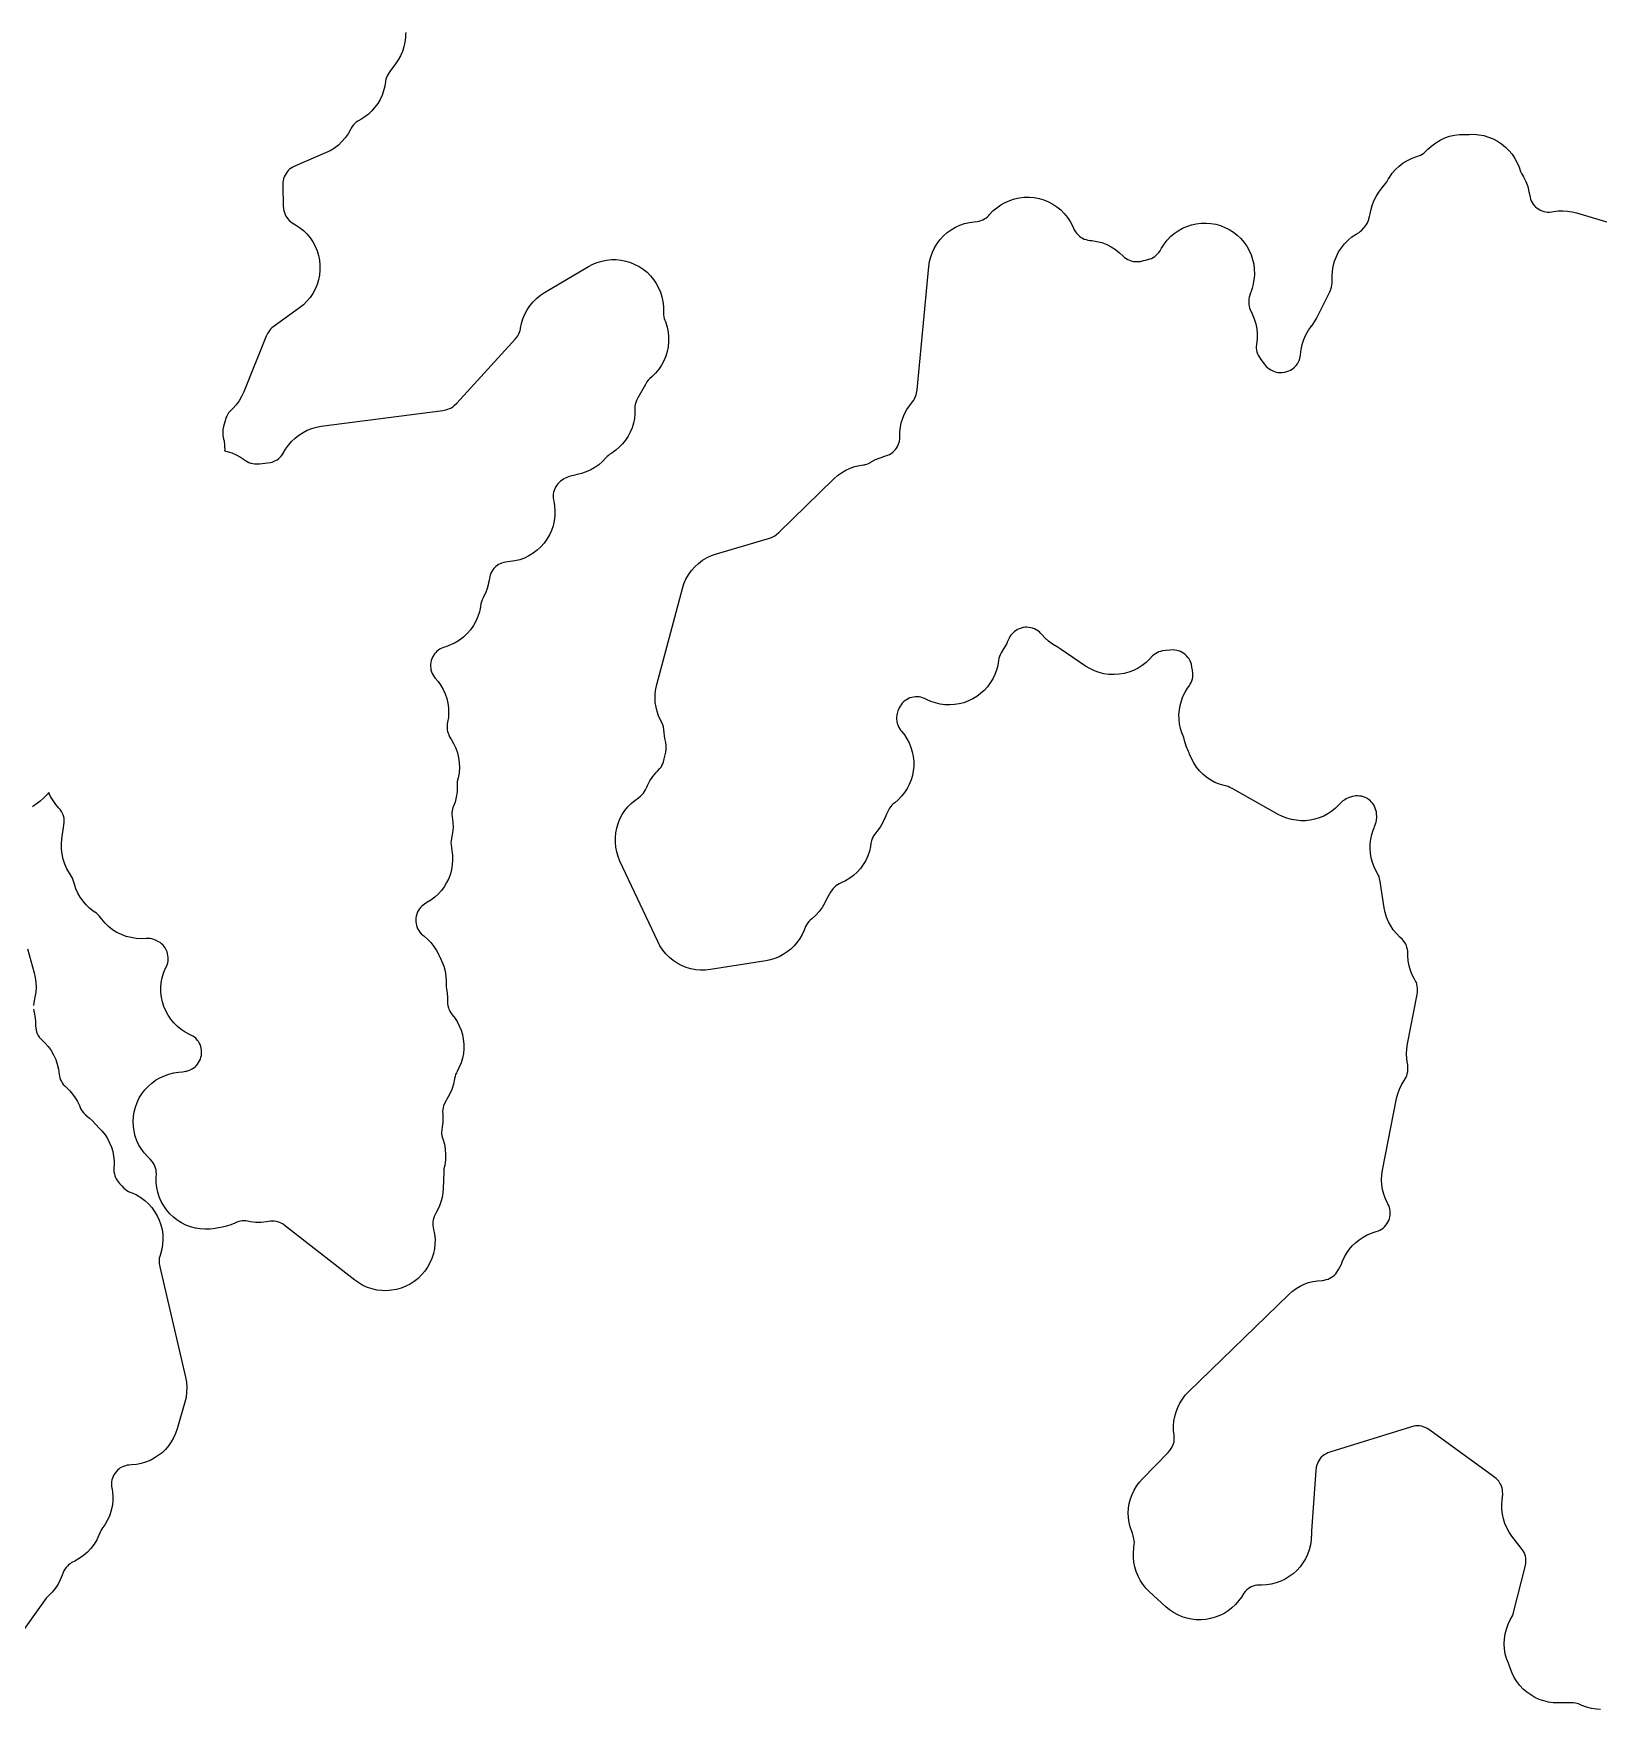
# Model space of a CAD drawing. Header units: metres. Extents: x 0 to 400, y 0 to 202.
# Drawn here: x 296.54 to 316.95, y 98.98 to 120.84 of the extents above; entities that cross this region are included whole.
import ezdxf

# ---------------------------------------------------------------- set-up
doc = ezdxf.new("R2010")
doc.units = ezdxf.units.M

msp = doc.modelspace()

# ---------------------------------------------------------------- linework, layer by layer
for points in [[(301.396, 120.8486), (301.392, 120.8266), (301.39, 120.7846), (301.382, 120.7236), (301.369, 120.6626), (301.35, 120.6026), (301.326, 120.5456), (301.296, 120.4916), (301.261, 120.4396), (301.186, 120.3396), (301.164, 120.3066), (301.151, 120.2836), (301.142, 120.2616), (301.135, 120.2396), (301.13, 120.2156), (301.129, 120.2106), (301.12, 120.1506), (301.105, 120.0906), (301.085, 120.0336), (301.059, 119.9776), (301.028, 119.9246), (300.992, 119.8756), (300.952, 119.8296), (300.907, 119.7866), (300.859, 119.7496), (300.807, 119.7166), (300.769, 119.6946), (300.748, 119.6786), (300.73, 119.6636), (300.714, 119.6466), (300.696, 119.6236), (300.683, 119.6016), (300.675, 119.5856), (300.643, 119.5286), (300.605, 119.4756), (300.562, 119.4266), (300.515, 119.3816), (300.463, 119.3426), (300.408, 119.3076), (300.349, 119.2796), (299.958, 119.1126), (299.922, 119.0956), (299.9, 119.0816), (299.879, 119.0656), (299.86, 119.0486), (299.845, 119.0316), (299.832, 119.0116), (299.819, 118.9896), (299.808, 118.9666), (299.801, 118.9436), (299.795, 118.9186), (299.792, 118.8916), (299.79, 118.8506), (299.796, 118.5916), (299.8, 118.5516), (299.804, 118.5246), (299.811, 118.5006), (299.82, 118.4766), (299.83, 118.4566), (299.842, 118.4366), (299.859, 118.4146), (299.874, 118.3986), (299.891, 118.3846), (299.914, 118.3676), (299.955, 118.3436), (300.009, 118.3086), (300.059, 118.2686), (300.105, 118.2236), (300.146, 118.1736), (300.182, 118.1206), (300.213, 118.0636), (300.237, 118.0046), (300.256, 117.9436), (300.269, 117.8806), (300.275, 117.8166), (300.275, 117.7516), (300.269, 117.6876), (300.256, 117.6246), (300.237, 117.5636), (300.212, 117.5036), (300.181, 117.4476), (300.145, 117.3946), (300.104, 117.3446), (300.058, 117.2996), (300.008, 117.2596), (299.677, 117.0196), (299.648, 116.9966), (299.631, 116.9806), (299.616, 116.9626), (299.602, 116.9426), (299.59, 116.9236), (299.575, 116.8886), (299.281, 116.1626), (299.253, 116.1036), (299.22, 116.0476), (299.182, 115.9956), (299.138, 115.9476), (299.099, 115.9086), (299.084, 115.8896), (299.072, 115.8716), (299.059, 115.8476), (299.049, 115.8236), (299.037, 115.7866), (299.018, 115.7116), (299.01, 115.6736), (299.008, 115.6466), (299.007, 115.6196), (299.009, 115.5966), (299.018, 115.5506), (299.019, 115.5456), (299.024, 115.5246), (299.031, 115.4626), (299.033, 115.3996), (299.032, 115.3926), (299.063, 115.3866), (299.124, 115.3676), (299.182, 115.3426), (299.238, 115.3126), (299.291, 115.2766), (299.304, 115.2676), (299.326, 115.2536), (299.349, 115.2426), (299.373, 115.2346), (299.399, 115.2276), (299.422, 115.2246), (299.447, 115.2236), (299.488, 115.2256), (299.589, 115.2366), (299.63, 115.2426), (299.651, 115.2476), (299.671, 115.2546), (299.697, 115.2666), (299.716, 115.2786), (299.734, 115.2906), (299.753, 115.3076), (299.77, 115.3256), (299.786, 115.3456), (299.796, 115.3606), (299.796, 115.3626), (299.827, 115.4176), (299.864, 115.4696), (299.905, 115.5176), (299.951, 115.5616), (300, 115.6006), (300.054, 115.6346), (300.11, 115.6636), (300.169, 115.6866), (300.23, 115.7036), (300.292, 115.7156), (301.878, 115.9216), (301.918, 115.9296), (301.943, 115.9366), (301.965, 115.9456), (301.989, 115.9576), (302.009, 115.9706), (302.027, 115.9856), (302.058, 116.0166), (302.82, 116.8506), (302.844, 116.8786), (302.856, 116.8956), (302.868, 116.9186), (302.878, 116.9416), (302.885, 116.9626), (302.891, 116.9876), (302.892, 116.9926), (302.904, 117.0556), (302.922, 117.1166), (302.947, 117.1766), (302.977, 117.2336), (303.013, 117.2866), (303.054, 117.3366), (303.099, 117.3816), (303.149, 117.4226), (303.203, 117.4586), (303.777, 117.7986), (303.833, 117.8276), (303.891, 117.8516), (303.952, 117.8696), (304.013, 117.8816), (304.076, 117.8876), (304.139, 117.8876), (304.202, 117.8816), (304.264, 117.8696), (304.325, 117.8506), (304.383, 117.8266), (304.439, 117.7976), (304.491, 117.7626), (304.54, 117.7226), (304.585, 117.6776), (304.626, 117.6296), (304.661, 117.5766), (304.691, 117.5216), (304.716, 117.4636), (304.734, 117.4026), (304.747, 117.3416), (304.754, 117.2786), (304.755, 117.2156), (304.754, 117.1956), (304.755, 117.1686), (304.759, 117.1416), (304.765, 117.1186), (304.783, 117.0676), (304.802, 117.0066), (304.815, 116.9436), (304.821, 116.8796), (304.821, 116.8156), (304.815, 116.7516), (304.802, 116.6896), (304.784, 116.6276), (304.759, 116.5686), (304.728, 116.5126), (304.693, 116.4586), (304.652, 116.4096), (304.606, 116.3646), (304.572, 116.3346), (304.554, 116.3146), (304.538, 116.2946), (304.518, 116.2606), (304.42, 116.0846), (304.403, 116.0496), (304.393, 116.0246), (304.386, 115.9986), (304.382, 115.9756), (304.381, 115.9566), (304.382, 115.9376), (304.381, 115.8766), (304.375, 115.8156), (304.362, 115.7546), (304.344, 115.6966), (304.321, 115.6396), (304.292, 115.5846), (304.259, 115.5336), (304.22, 115.4856), (304.178, 115.4416), (304.131, 115.4016), (304.08, 115.3656), (304.056, 115.3506), (304.036, 115.3346), (304.021, 115.3206), (304.004, 115.3016), (303.96, 115.2556), (303.912, 115.2136), (303.86, 115.1776), (303.805, 115.1466), (303.747, 115.1206), (303.686, 115.1006), (303.628, 115.0846), (303.597, 115.0776), (303.582, 115.0736), (303.539, 115.0646), (303.514, 115.0566), (303.492, 115.0466), (303.457, 115.0276), (303.445, 115.0196), (303.412, 114.9976), (303.394, 114.9816), (303.377, 114.9636), (303.363, 114.9466), (303.348, 114.9216), (303.336, 114.8986), (303.328, 114.8786), (303.321, 114.8546), (303.317, 114.8286), (303.315, 114.8046), (303.316, 114.7816), (303.319, 114.7556), (303.323, 114.7396), (303.334, 114.6756), (303.339, 114.6106), (303.337, 114.5466), (303.329, 114.4826), (303.315, 114.4186), (303.294, 114.3576), (303.268, 114.2986), (303.235, 114.2426), (303.197, 114.1906), (303.154, 114.1416), (303.107, 114.0976), (303.055, 114.0586), (303, 114.0246), (302.942, 113.9966), (302.881, 113.9746), (302.818, 113.9596), (302.754, 113.9496), (302.696, 113.9436), (302.672, 113.9386), (302.644, 113.9306), (302.624, 113.9226), (302.602, 113.9106), (302.584, 113.8976), (302.565, 113.8816), (302.544, 113.8606), (302.528, 113.8416), (302.516, 113.8226), (302.505, 113.8006), (302.495, 113.7746), (302.489, 113.7546), (302.48, 113.7026), (302.479, 113.7026), (302.473, 113.6656), (302.456, 113.6016), (302.432, 113.5406), (302.403, 113.4816), (302.401, 113.4776), (302.389, 113.4526), (302.38, 113.4276), (302.374, 113.4016), (302.367, 113.3616), (302.354, 113.2966), (302.334, 113.2336), (302.308, 113.1736), (302.276, 113.1156), (302.238, 113.0616), (302.194, 113.0116), (302.146, 112.9666), (302.094, 112.9266), (302.038, 112.8916), (301.978, 112.8636), (301.916, 112.8406), (301.885, 112.8316), (301.862, 112.8216), (301.841, 112.8106), (301.82, 112.7966), (301.801, 112.7816), (301.784, 112.7646), (301.769, 112.7466), (301.755, 112.7256), (301.742, 112.7026), (301.733, 112.6826), (301.726, 112.6596), (301.72, 112.6326), (301.717, 112.6096), (301.717, 112.5856), (301.719, 112.5616), (301.722, 112.5386), (301.729, 112.5146), (301.738, 112.4926), (301.749, 112.4696), (301.763, 112.4486), (301.774, 112.4336), (301.777, 112.4296), (301.815, 112.3866), (301.851, 112.3356), (301.882, 112.2816), (301.908, 112.2246), (301.928, 112.1656), (301.942, 112.1046), (301.951, 112.0436), (301.953, 111.9806), (301.949, 111.9186), (301.94, 111.8576), (301.935, 111.8346), (301.933, 111.8116), (301.933, 111.7846), (301.935, 111.7596), (301.94, 111.7346), (301.946, 111.7126), (301.954, 111.6936), (301.956, 111.6906), (301.966, 111.6656), (301.969, 111.6606), (301.98, 111.6396), (301.984, 111.6326), (302.018, 111.5766), (302.045, 111.5176), (302.067, 111.4556), (302.082, 111.3926), (302.091, 111.3276), (302.093, 111.2616), (302.088, 111.1966), (302.077, 111.1326), (302.066, 111.0816), (302.064, 111.0596), (302.063, 111.0236), (302.064, 111.0156), (302.062, 110.9476), (302.052, 110.8806), (302.036, 110.8146), (302.013, 110.7516), (302.009, 110.7416), (302.003, 110.7206), (301.998, 110.6996), (301.996, 110.6766), (301.996, 110.6526), (301.998, 110.6256), (301.999, 110.6226), (302.008, 110.5526), (302.01, 110.4826), (302.003, 110.4116), (301.99, 110.3426), (301.988, 110.3356), (301.984, 110.3116), (301.983, 110.2886), (301.984, 110.2616), (301.989, 110.2196), (301.996, 110.1826), (302.003, 110.1206), (302.005, 110.0596), (302.001, 109.9976), (301.991, 109.9366), (301.975, 109.8766), (301.954, 109.8186), (301.927, 109.7636), (301.895, 109.7106), (301.858, 109.6606), (301.817, 109.6146), (301.771, 109.5736), (301.722, 109.5366), (301.669, 109.5036), (301.664, 109.5016), (301.655, 109.4956), (301.621, 109.4716), (301.602, 109.4556), (301.585, 109.4376), (301.571, 109.4206), (301.556, 109.3976), (301.544, 109.3736), (301.537, 109.3546), (301.53, 109.3286), (301.525, 109.3016), (301.524, 109.2806), (301.525, 109.2536), (301.528, 109.2296), (301.534, 109.2046), (301.542, 109.1786), (301.552, 109.1576), (301.563, 109.1376), (301.578, 109.1176), (301.596, 109.0966), (301.617, 109.0776), (301.629, 109.0686), (301.677, 109.0276), (301.721, 108.9816), (301.761, 108.9316), (301.795, 108.8786), (301.824, 108.8216), (301.831, 108.8066), (301.837, 108.7946), (301.866, 108.7356), (301.889, 108.6736), (301.906, 108.6106), (301.916, 108.5456), (301.919, 108.4796), (301.919, 108.4256), (301.921, 108.4036), (301.926, 108.3796), (301.935, 108.3226), (301.94, 108.2656), (301.939, 108.2076), (301.939, 108.2066), (301.94, 108.1856), (301.944, 108.1596), (301.95, 108.1326), (301.957, 108.1126), (301.968, 108.0896), (301.982, 108.0666), (301.991, 108.0536), (302.014, 108.0246), (302.015, 108.0226), (302.029, 108.0046), (302.063, 107.9526), (302.091, 107.8976), (302.115, 107.8406), (302.132, 107.7816), (302.144, 107.7206), (302.15, 107.6586), (302.15, 107.5966), (302.145, 107.5356), (302.133, 107.4746), (302.115, 107.4146), (302.092, 107.3576), (302.064, 107.3026), (302.054, 107.2846), (302.044, 107.2636), (302.036, 107.2376), (302.029, 107.2086), (302.028, 107.2046), (302.015, 107.1356), (301.994, 107.0676), (301.966, 107.0026), (301.931, 106.9406), (301.919, 106.9226), (301.9, 106.8846), (301.887, 106.8516), (301.88, 106.8266), (301.875, 106.8036), (301.874, 106.7786), (301.875, 106.7486), (301.878, 106.7046), (301.877, 106.6416), (301.869, 106.5776), (301.862, 106.5346), (301.861, 106.5116), (301.861, 106.4876), (301.865, 106.4646), (301.87, 106.4426), (301.877, 106.4216), (301.897, 106.3556), (301.909, 106.2876), (301.914, 106.2186), (301.911, 106.1496), (301.902, 106.0806), (301.892, 106.0326), (301.888, 105.9886), (301.882, 105.7766), (301.877, 105.7176), (301.868, 105.6596), (301.853, 105.6026), (301.833, 105.5476), (301.808, 105.4946), (301.79, 105.4636), (301.775, 105.4346), (301.765, 105.4096), (301.763, 105.4046), (301.753, 105.3666), (301.748, 105.3396), (301.747, 105.3156), (301.747, 105.2926), (301.751, 105.2666), (301.757, 105.2426), (301.769, 105.1796), (301.775, 105.1156), (301.774, 105.0516), (301.767, 104.9876), (301.754, 104.9256), (301.734, 104.8646), (301.709, 104.8056), (301.678, 104.7496), (301.642, 104.6966), (301.6, 104.6476), (301.554, 104.6036), (301.504, 104.5636), (301.45, 104.5286), (301.393, 104.4996), (301.334, 104.4766), (301.272, 104.4586), (301.209, 104.4476), (301.145, 104.4426), (301.081, 104.4446), (301.017, 104.4516), (300.955, 104.4656), (300.894, 104.4856), (300.836, 104.5116), (300.78, 104.5436), (300.728, 104.5806), (299.827, 105.2856), (299.793, 105.3086), (299.768, 105.3236), (299.747, 105.3326), (299.725, 105.3406), (299.705, 105.3456), (299.679, 105.3486), (299.653, 105.3496), (299.632, 105.3486), (299.578, 105.3406), (299.508, 105.3336), (299.437, 105.3336), (299.367, 105.3426), (299.31, 105.3526), (299.289, 105.3536), (299.262, 105.3526), (299.24, 105.3506), (299.217, 105.3446), (299.191, 105.3356), (299.154, 105.3186), (299.098, 105.2966), (299.04, 105.2796), (298.981, 105.2676), (298.953, 105.2636), (298.908, 105.2546), (298.844, 105.2456), (298.779, 105.2436), (298.714, 105.2476), (298.65, 105.2586), (298.588, 105.2746), (298.527, 105.2976), (298.469, 105.3266), (298.414, 105.3616), (298.363, 105.4016), (298.317, 105.4456), (298.274, 105.4956), (298.237, 105.5486), (298.206, 105.6046), (298.18, 105.6646), (298.161, 105.7256), (298.147, 105.7896), (298.14, 105.8536), (298.14, 105.9186), (298.142, 105.9626), (298.142, 105.9636), (298.142, 105.9666), (298.14, 105.9966), (298.137, 106.0176), (298.131, 106.0396), (298.121, 106.0676), (298.111, 106.0896), (298.098, 106.1106), (298.085, 106.1286), (298.059, 106.1576), (298.029, 106.1876), (297.986, 106.2346), (297.948, 106.2866), (297.915, 106.3416), (297.888, 106.3986), (297.866, 106.4596), (297.851, 106.5216), (297.842, 106.5846), (297.839, 106.6486), (297.842, 106.7126), (297.852, 106.7756), (297.868, 106.8376), (297.89, 106.8976), (297.918, 106.9556), (297.951, 107.0096), (297.99, 107.0606), (298.033, 107.1076), (298.081, 107.1506), (298.132, 107.1876), (298.188, 107.2206), (298.246, 107.2466), (298.306, 107.2676), (298.369, 107.2826), (298.432, 107.2916), (298.483, 107.2956), (298.524, 107.3036), (298.523, 107.3026), (298.561, 107.3136), (298.583, 107.3226), (298.607, 107.3346), (298.629, 107.3486), (298.646, 107.3616), (298.663, 107.3786), (298.679, 107.3976), (298.693, 107.4166), (298.706, 107.4396), (298.715, 107.4606), (298.723, 107.4866), (298.729, 107.5086), (298.731, 107.5316), (298.732, 107.5606), (298.731, 107.5806), (298.727, 107.6046), (298.72, 107.6286), (298.711, 107.6526), (298.7, 107.6756), (298.689, 107.6926), (298.675, 107.7116), (298.654, 107.7336), (298.638, 107.7476), (298.618, 107.7616), (298.593, 107.7766), (298.573, 107.7856), (298.517, 107.8156), (298.465, 107.8496), (298.416, 107.8896), (298.371, 107.9346), (298.33, 107.9826), (298.295, 108.0346), (298.265, 108.0906), (298.24, 108.1486), (298.221, 108.2086), (298.208, 108.2706), (298.201, 108.3336), (298.2, 108.3966), (298.206, 108.4596), (298.217, 108.5216), (298.235, 108.5826), (298.258, 108.6416), (298.272, 108.6686), (298.282, 108.6926), (298.289, 108.7166), (298.294, 108.7386), (298.296, 108.7656), (298.296, 108.7896), (298.293, 108.8126), (298.288, 108.8396), (298.281, 108.8616), (298.27, 108.8866), (298.257, 108.9116), (298.244, 108.9296), (298.23, 108.9466), (298.21, 108.9656), (298.191, 108.9816), (298.171, 108.9936), (298.139, 109.0106), (298.107, 109.0226), (298.081, 109.0306), (298.059, 109.0346), (298.036, 109.0366), (298.009, 109.0356), (298.007, 109.0356), (297.942, 109.0326), (297.876, 109.0356), (297.811, 109.0466), (297.747, 109.0626), (297.686, 109.0856), (297.627, 109.1146), (297.571, 109.1496), (297.519, 109.1906), (297.472, 109.2356), (297.429, 109.2856), (297.394, 109.3316), (297.377, 109.3496), (297.36, 109.3646), (297.319, 109.3936), (297.27, 109.4326), (297.225, 109.4756), (297.185, 109.5226), (297.149, 109.5726), (297.118, 109.6266), (297.092, 109.6836), (297.072, 109.7426), (297.056, 109.7976), (297.047, 109.8216), (297.035, 109.8436), (297.007, 109.8876), (296.974, 109.9446), (296.947, 110.0056), (296.926, 110.0686), (296.912, 110.1336), (296.904, 110.2006), (296.904, 110.2666), (296.91, 110.3336), (296.936, 110.5126), (296.94, 110.5516), (296.94, 110.5756), (296.938, 110.5996), (296.933, 110.6216), (296.926, 110.6466), (296.917, 110.6676), (296.905, 110.6916), (296.891, 110.7126), (296.875, 110.7316), (296.871, 110.7366), (296.83, 110.7836), (296.794, 110.8346), (296.762, 110.8876), (296.738, 110.9396), (296.72, 110.9156), (296.676, 110.8686), (296.628, 110.8256), (296.576, 110.7886), (296.547, 110.7696), (296.526, 110.7536)], [(316.972, 98.9816), (316.923, 98.9836), (316.856, 98.9946), (316.791, 99.0116), (316.728, 99.0356), (316.688, 99.0536), (316.669, 99.0596), (316.647, 99.0646), (316.62, 99.0676), (316.581, 99.0696), (316.421, 99.0676), (316.358, 99.0696), (316.296, 99.0786), (316.235, 99.0926), (316.175, 99.1136), (316.118, 99.1396), (316.063, 99.1706), (316.012, 99.2076), (315.964, 99.2486), (315.921, 99.2946), (315.883, 99.3446), (315.849, 99.3976), (315.821, 99.4546), (315.798, 99.5136), (315.784, 99.5576), (315.772, 99.5846), (315.749, 99.6456), (315.732, 99.7086), (315.722, 99.7726), (315.718, 99.8376), (315.721, 99.9036), (315.73, 99.9676), (315.746, 100.0306), (315.768, 100.0926), (315.796, 100.1516), (315.824, 100.2026), (315.833, 100.2246), (315.844, 100.2616), (315.991, 100.8416), (316, 100.8836), (316.002, 100.9086), (316.002, 100.9306), (315.999, 100.9556), (315.994, 100.9826), (315.986, 101.0076), (315.977, 101.0296), (315.965, 101.0506), (315.941, 101.0856), (315.819, 101.2436), (315.783, 101.2956), (315.753, 101.3506), (315.727, 101.4086), (315.708, 101.4676), (315.694, 101.5296), (315.687, 101.5916), (315.685, 101.6546), (315.69, 101.7166), (315.694, 101.7476), (315.698, 101.7936), (315.697, 101.8196), (315.695, 101.8456), (315.69, 101.8666), (315.682, 101.8916), (315.673, 101.9146), (315.663, 101.9326), (315.646, 101.9576), (315.631, 101.9756), (315.614, 101.9926), (315.58, 102.0196), (314.748, 102.6226), (314.712, 102.6466), (314.687, 102.6586), (314.663, 102.6686), (314.64, 102.6746), (314.612, 102.6786), (314.585, 102.6806), (314.562, 102.6796), (314.538, 102.6756), (314.495, 102.6646), (313.455, 102.3416), (313.417, 102.3276), (313.394, 102.3166), (313.372, 102.3026), (313.352, 102.2876), (313.333, 102.2706), (313.318, 102.2536), (313.304, 102.2326), (313.292, 102.2126), (313.281, 102.1886), (313.272, 102.1606), (313.267, 102.1386), (313.262, 102.0996), (313.204, 101.3096), (313.203, 101.2556), (313.203, 101.2526), (313.203, 101.2406), (313.202, 101.2406), (313.2, 101.1886), (313.191, 101.1266), (313.175, 101.0646), (313.154, 101.0046), (313.126, 100.9476), (313.094, 100.8926), (313.056, 100.8416), (313.013, 100.7946), (312.966, 100.7516), (312.915, 100.7136), (312.86, 100.6816), (312.803, 100.6536), (312.743, 100.6326), (312.681, 100.6166), (312.619, 100.6076), (312.555, 100.6046), (312.513, 100.6046), (312.491, 100.6026), (312.466, 100.5976), (312.443, 100.5896), (312.419, 100.5806), (312.396, 100.5676), (312.377, 100.5546), (312.358, 100.5386), (312.341, 100.5216), (312.323, 100.4996), (312.29, 100.4476), (312.253, 100.3966), (312.212, 100.3496), (312.167, 100.3066), (312.117, 100.2676), (312.064, 100.2346), (312.008, 100.2066), (311.949, 100.1836), (311.889, 100.1666), (311.827, 100.1556), (311.765, 100.1506), (311.702, 100.1516), (311.64, 100.1596), (311.578, 100.1726), (311.519, 100.1916), (311.461, 100.2166), (311.406, 100.2466), (311.354, 100.2816), (311.306, 100.3216), (311.09, 100.5206), (311.046, 100.5656), (311.007, 100.6146), (310.972, 100.6666), (310.943, 100.7216), (310.919, 100.7796), (310.901, 100.8396), (310.888, 100.9006), (310.882, 100.9626), (310.882, 101.0256), (310.887, 101.0876), (310.894, 101.1326), (310.895, 101.1596), (310.894, 101.1816), (310.89, 101.2076), (310.881, 101.2456), (310.869, 101.2826), (310.86, 101.3036), (310.84, 101.3616), (310.826, 101.4216), (310.818, 101.4826), (310.816, 101.5446), (310.82, 101.6056), (310.829, 101.6666), (310.844, 101.7266), (310.865, 101.7846), (310.891, 101.8396), (310.923, 101.8926), (310.959, 101.9426), (311, 101.9886), (311.334, 102.3316), (311.359, 102.3606), (311.376, 102.3836), (311.389, 102.4046), (311.398, 102.4246), (311.407, 102.4496), (311.412, 102.4716), (311.415, 102.4946), (311.416, 102.5226), (311.415, 102.5436), (311.413, 102.5576), (311.406, 102.6186), (311.405, 102.6806), (311.41, 102.7426), (311.421, 102.8036), (311.438, 102.8636), (311.46, 102.9216), (311.488, 102.9776), (311.521, 103.0296), (311.559, 103.0796), (311.602, 103.1246), (312.91, 104.3946), (312.955, 104.4346), (313.003, 104.4696), (313.055, 104.5006), (313.109, 104.5266), (313.166, 104.5476), (313.224, 104.5626), (313.283, 104.5726), (313.343, 104.5776), (313.348, 104.5776), (313.372, 104.5806), (313.397, 104.5866), (313.421, 104.5946), (313.444, 104.6046), (313.467, 104.6176), (313.488, 104.6326), (313.504, 104.6466), (313.521, 104.6646), (313.535, 104.6826), (313.557, 104.7186), (313.576, 104.7516), (313.596, 104.7906), (313.606, 104.8186), (313.631, 104.8746), (313.661, 104.9286), (313.696, 104.9786), (313.736, 105.0256), (313.779, 105.0686), (313.827, 105.1076), (313.878, 105.1416), (313.932, 105.1706), (313.989, 105.1946), (314.023, 105.2046), (314.047, 105.2126), (314.077, 105.2226), (314.096, 105.2316), (314.117, 105.2446), (314.138, 105.2596), (314.158, 105.2776), (314.175, 105.2956), (314.188, 105.3136), (314.202, 105.3366), (314.212, 105.3576), (314.22, 105.3816), (314.227, 105.4066), (314.23, 105.4296), (314.231, 105.4526), (314.23, 105.4796), (314.226, 105.5056), (314.22, 105.5296), (314.212, 105.5516), (314.201, 105.5756), (314.195, 105.5846), (314.168, 105.6416), (314.147, 105.7016), (314.132, 105.7626), (314.122, 105.8256), (314.119, 105.8886), (314.122, 105.9526), (314.131, 106.0146), (314.315, 106.9486), (314.331, 107.0106), (314.352, 107.0706), (314.379, 107.1286), (314.412, 107.1826), (314.427, 107.2056), (314.438, 107.2266), (314.446, 107.2456), (314.453, 107.2696), (314.459, 107.2996), (314.46, 107.3046), (314.463, 107.3386), (314.462, 107.3676), (314.46, 107.3936), (314.458, 107.4026), (314.448, 107.4666), (314.444, 107.5316), (314.447, 107.5966), (314.456, 107.6606), (314.583, 108.3036), (314.588, 108.3406), (314.589, 108.3636), (314.588, 108.3896), (314.585, 108.4136), (314.579, 108.4386), (314.572, 108.4596), (314.562, 108.4796), (314.548, 108.5036), (314.519, 108.5606), (314.496, 108.6196), (314.478, 108.6806), (314.467, 108.7436), (314.461, 108.8076), (314.459, 108.8696), (314.457, 108.8916), (314.45, 108.9176), (314.442, 108.9436), (314.433, 108.9626), (314.42, 108.9846), (314.405, 109.0056), (314.39, 109.0236), (314.356, 109.0536), (314.312, 109.0986), (314.272, 109.1466), (314.238, 109.1996), (314.208, 109.2546), (314.184, 109.3136), (314.166, 109.3736), (314.153, 109.4356), (314.102, 109.7786), (314.093, 109.8186), (314.086, 109.8446), (314.076, 109.8666), (314.05, 109.9146), (314.023, 109.9696), (314.001, 110.0266), (313.985, 110.0866), (313.974, 110.1466), (313.969, 110.2076), (313.97, 110.2686), (313.977, 110.3296), (313.99, 110.3896), (314.008, 110.4486), (314.021, 110.4786), (314.028, 110.4966), (314.031, 110.5046), (314.04, 110.5296), (314.047, 110.5536), (314.052, 110.5796), (314.055, 110.6186), (314.055, 110.6216), (314.054, 110.6606), (314.051, 110.6856), (314.045, 110.7106), (314.037, 110.7356), (314.027, 110.7576), (314.016, 110.7776), (313.999, 110.8016), (313.984, 110.8186), (313.969, 110.8336), (313.949, 110.8496), (313.925, 110.8646), (313.906, 110.8736), (313.884, 110.8826), (313.857, 110.8896), (313.832, 110.8936), (313.807, 110.8956), (313.784, 110.8956), (313.762, 110.8926), (313.738, 110.8876), (313.698, 110.8736), (313.694, 110.8726), (313.658, 110.8566), (313.638, 110.8446), (313.615, 110.8286), (313.596, 110.8126), (313.562, 110.7766), (313.518, 110.7336), (313.47, 110.6946), (313.419, 110.6606), (313.364, 110.6316), (313.307, 110.6086), (313.248, 110.5906), (313.188, 110.5786), (313.127, 110.5716), (313.065, 110.5706), (313.003, 110.5766), (312.943, 110.5876), (312.883, 110.6036), (312.826, 110.6266), (312.771, 110.6536), (312.178, 110.9886), (312.141, 111.0066), (312.118, 111.0156), (312.087, 111.0246), (312.064, 111.0286), (312.004, 111.0476), (311.946, 111.0716), (311.89, 111.1016), (311.837, 111.1376), (311.789, 111.1776), (311.744, 111.2226), (311.704, 111.2716), (311.669, 111.3246), (311.639, 111.3806), (311.615, 111.4386), (311.608, 111.4576), (311.6, 111.4726), (311.57, 111.5436), (311.548, 111.6186), (311.54, 111.6546), (311.531, 111.6796), (311.516, 111.7156), (311.498, 111.7736), (311.485, 111.8336), (311.478, 111.8936), (311.477, 111.9546), (311.482, 112.0156), (311.492, 112.0756), (311.508, 112.1346), (311.529, 112.1916), (311.556, 112.2466), (311.587, 112.2986), (311.605, 112.3226), (311.624, 112.3516), (311.634, 112.3726), (311.644, 112.3956), (311.652, 112.4226), (311.656, 112.4446), (311.658, 112.4676), (311.657, 112.4936), (311.653, 112.5346), (311.646, 112.5736), (311.639, 112.6116), (311.632, 112.6326), (311.621, 112.6576), (311.608, 112.6806), (311.594, 112.7016), (311.579, 112.7186), (311.56, 112.7366), (311.54, 112.7526), (311.519, 112.7656), (311.496, 112.7766), (311.472, 112.7856), (311.447, 112.7926), (311.423, 112.7966), (311.401, 112.7976), (311.358, 112.7956), (311.3, 112.7906), (311.26, 112.7846), (311.236, 112.7796), (311.214, 112.7716), (311.192, 112.7616), (311.17, 112.7496), (311.15, 112.7346), (311.133, 112.7196), (311.097, 112.6816), (311.05, 112.6366), (310.998, 112.5956), (310.943, 112.5606), (310.884, 112.5316), (310.823, 112.5076), (310.76, 112.4906), (310.695, 112.4806), (310.63, 112.4766), (310.564, 112.4796), (310.499, 112.4886), (310.436, 112.5046), (310.374, 112.5266), (310.315, 112.5546), (310.259, 112.5886), (309.929, 112.8136), (309.89, 112.8376), (309.879, 112.8426), (309.826, 112.8746), (309.776, 112.9116), (309.73, 112.9526), (309.688, 112.9976), (309.671, 113.0186), (309.656, 113.0326), (309.634, 113.0496), (309.614, 113.0616), (309.592, 113.0726), (309.567, 113.0816), (309.545, 113.0876), (309.518, 113.0916), (309.49, 113.0936), (309.47, 113.0936), (309.446, 113.0896), (309.42, 113.0836), (309.394, 113.0746), (309.372, 113.0636), (309.352, 113.0526), (309.334, 113.0396), (309.313, 113.0206), (309.309, 113.0156), (309.286, 112.9906), (309.273, 112.9726), (309.261, 112.9526), (309.236, 112.8996), (309.236, 112.8986), (309.226, 112.8746), (309.19, 112.8126), (309.156, 112.7596), (309.144, 112.7356), (309.135, 112.7126), (309.129, 112.6896), (309.123, 112.6576), (309.119, 112.6316), (309.113, 112.5966), (309.097, 112.5356), (309.076, 112.4776), (309.049, 112.4206), (309.016, 112.3676), (308.979, 112.3176), (308.937, 112.2706), (308.89, 112.2286), (308.84, 112.1916), (308.787, 112.1596), (308.73, 112.1326), (308.672, 112.1106), (308.611, 112.0956), (308.549, 112.0856), (308.487, 112.0816), (308.424, 112.0836), (308.362, 112.0926), (308.302, 112.1066), (308.242, 112.1266), (308.185, 112.1516), (308.158, 112.1656), (308.133, 112.1756), (308.109, 112.1826), (308.087, 112.1856), (308.063, 112.1876), (308.04, 112.1876), (308.014, 112.1846), (307.992, 112.1796), (307.968, 112.1726), (307.944, 112.1616), (307.922, 112.1496), (307.905, 112.1386), (307.885, 112.1216), (307.867, 112.1026), (307.852, 112.0846), (307.839, 112.0656), (307.828, 112.0426), (307.813, 112.0096), (307.812, 112.0046), (307.811, 112.0036), (307.801, 111.9706), (307.797, 111.9456), (307.794, 111.9206), (307.795, 111.8936), (307.797, 111.8686), (307.803, 111.8406), (307.81, 111.8196), (307.82, 111.7966), (307.834, 111.7726), (307.847, 111.7536), (307.858, 111.7406), (307.897, 111.6916), (307.93, 111.6396), (307.959, 111.5856), (307.982, 111.5276), (307.999, 111.4686), (308.011, 111.4076), (308.017, 111.3466), (308.017, 111.2846), (308.012, 111.2236), (308, 111.1626), (307.983, 111.1036), (307.96, 111.0456), (307.931, 110.9906), (307.898, 110.9386), (307.86, 110.8906), (307.817, 110.8456), (307.77, 110.8046), (307.751, 110.7896), (307.733, 110.7726), (307.72, 110.7576), (307.704, 110.7346), (307.683, 110.6986), (307.662, 110.6556), (307.644, 110.6146), (307.634, 110.5906), (307.633, 110.5906), (307.615, 110.5496), (307.579, 110.4876), (307.537, 110.4306), (307.51, 110.3976), (307.495, 110.3756), (307.483, 110.3536), (307.473, 110.3296), (307.467, 110.3086), (307.46, 110.2756), (307.455, 110.2346), (307.44, 110.1726), (307.419, 110.1126), (307.392, 110.0546), (307.36, 110.0006), (307.323, 109.9486), (307.28, 109.9016), (307.234, 109.8586), (307.183, 109.8206), (307.129, 109.7876), (307.072, 109.7596), (307.044, 109.7476), (307.024, 109.7366), (307.004, 109.7226), (306.987, 109.7076), (306.968, 109.6886), (306.954, 109.6706), (306.933, 109.6376), (306.878, 109.5416), (306.857, 109.4996), (306.823, 109.4416), (306.784, 109.3876), (306.74, 109.3386), (306.691, 109.2936), (306.668, 109.2746), (306.65, 109.2556), (306.633, 109.2356), (306.62, 109.2156), (306.608, 109.1906), (306.59, 109.1456), (306.565, 109.0896), (306.534, 109.0366), (306.499, 108.9866), (306.46, 108.9406), (306.416, 108.8976), (306.368, 108.8596), (306.317, 108.8256), (306.263, 108.7976), (306.206, 108.7736), (306.148, 108.7556), (306.088, 108.7436), (305.367, 108.6296), (305.303, 108.6226), (305.239, 108.6226), (305.175, 108.6276), (305.112, 108.6406), (305.05, 108.6586), (304.991, 108.6826), (304.934, 108.7126), (304.881, 108.7486), (304.831, 108.7896), (304.785, 108.8346), (304.745, 108.8846), (304.709, 108.9376), (304.679, 108.9946), (304.187, 110.0456), (304.163, 110.1036), (304.145, 110.1646), (304.133, 110.2256), (304.127, 110.2886), (304.127, 110.3516), (304.133, 110.4146), (304.145, 110.4756), (304.163, 110.5366), (304.187, 110.5946), (304.216, 110.6506), (304.251, 110.7026), (304.29, 110.7516), (304.334, 110.7966), (304.382, 110.8366), (304.43, 110.8696), (304.432, 110.8706), (304.434, 110.8726), (304.46, 110.8946), (304.46, 110.8946), (304.478, 110.9126), (304.494, 110.9306), (304.509, 110.9526), (304.521, 110.9726), (304.537, 111.0076), (304.546, 111.0306), (304.578, 111.0916), (304.616, 111.1486), (304.66, 111.2016), (304.668, 111.2086), (304.677, 111.2176), (304.707, 111.2506), (304.723, 111.2716), (304.735, 111.2906), (304.745, 111.3126), (304.755, 111.3376), (304.764, 111.3766), (304.783, 111.4636), (304.789, 111.5036), (304.79, 111.5266), (304.789, 111.5536), (304.784, 111.5926), (304.774, 111.6436), (304.76, 111.7546), (304.753, 111.7956), (304.746, 111.8206), (304.737, 111.8436), (304.716, 111.8846), (304.691, 111.9386), (304.671, 111.9946), (304.657, 112.0526), (304.648, 112.1116), (304.644, 112.1716), (304.646, 112.2306), (304.653, 112.2906), (304.666, 112.3486), (305.001, 113.5976), (305.022, 113.6606), (305.048, 113.7216), (305.081, 113.7786), (305.12, 113.8326), (305.164, 113.8826), (305.212, 113.9276), (305.265, 113.9676), (305.322, 114.0016), (305.382, 114.0296), (305.445, 114.0516), (306.126, 114.2506), (306.164, 114.2636), (306.188, 114.2756), (306.208, 114.2866), (306.228, 114.3016), (306.259, 114.3286), (306.977, 115.0306), (307.025, 115.0726), (307.076, 115.1096), (307.131, 115.1416), (307.189, 115.1686), (307.249, 115.1886), (307.311, 115.2036), (307.362, 115.2106), (307.374, 115.2126), (307.383, 115.2146), (307.407, 115.2226), (307.43, 115.2316), (307.456, 115.2446), (307.463, 115.2496), (307.52, 115.2806), (307.58, 115.3056), (307.642, 115.3256), (307.651, 115.3276), (307.68, 115.3376), (307.703, 115.3486), (307.722, 115.3606), (307.745, 115.3766), (307.762, 115.3926), (307.778, 115.4106), (307.794, 115.4306), (307.807, 115.4526), (307.817, 115.4746), (307.825, 115.4956), (307.831, 115.5216), (307.835, 115.5476), (307.837, 115.5746), (307.836, 115.5786), (307.837, 115.6406), (307.844, 115.7016), (307.856, 115.7616), (307.875, 115.8206), (307.898, 115.8776), (307.927, 115.9316), (307.961, 115.9836), (308, 116.0316), (308.002, 116.0336), (308.017, 116.0536), (308.029, 116.0746), (308.042, 116.1016), (308.051, 116.1256), (308.056, 116.1476), (308.062, 116.1886), (308.216, 117.7986), (308.225, 117.8616), (308.241, 117.9246), (308.263, 117.9856), (308.29, 118.0436), (308.324, 118.0986), (308.362, 118.1506), (308.406, 118.1976), (308.454, 118.2406), (308.506, 118.2786), (308.562, 118.3116), (308.62, 118.3386), (308.681, 118.3596), (308.744, 118.3736), (308.808, 118.3826), (308.845, 118.3856), (308.87, 118.3906), (308.894, 118.3976), (308.918, 118.4066), (308.94, 118.4186), (308.96, 118.4306), (308.978, 118.4456), (308.996, 118.4636), (309.007, 118.4766), (309.051, 118.5236), (309.1, 118.5656), (309.153, 118.6036), (309.21, 118.6346), (309.269, 118.6606), (309.331, 118.6816), (309.394, 118.6946), (309.459, 118.7026), (309.523, 118.7036), (309.588, 118.6976), (309.652, 118.6856), (309.714, 118.6676), (309.774, 118.6426), (309.831, 118.6126), (309.885, 118.5766), (309.935, 118.5356), (309.981, 118.4896), (310.022, 118.4396), (310.058, 118.3856), (310.088, 118.3276), (310.112, 118.2756), (310.126, 118.2516), (310.14, 118.2326), (310.157, 118.2146), (310.178, 118.1946), (310.2, 118.1786), (310.219, 118.1666), (310.241, 118.1566), (310.265, 118.1486), (310.289, 118.1426), (310.318, 118.1386), (310.341, 118.1376), (310.407, 118.1266), (310.472, 118.1096), (310.534, 118.0856), (310.594, 118.0556), (310.651, 118.0196), (310.703, 117.9786), (310.751, 117.9316), (310.754, 117.9286), (310.767, 117.9166), (310.788, 117.9016), (310.81, 117.8896), (310.83, 117.8796), (310.855, 117.8716), (310.882, 117.8646), (310.903, 117.8626), (310.929, 117.8616), (310.954, 117.8626), (310.974, 117.8656), (311.013, 117.8766), (311.058, 117.8856), (311.095, 117.8966), (311.118, 117.9046), (311.139, 117.9156), (311.16, 117.9286), (311.18, 117.9446), (311.198, 117.9616), (311.214, 117.9796), (311.23, 118.0026), (311.25, 118.0376), (311.285, 118.0916), (311.324, 118.1416), (311.368, 118.1876), (311.416, 118.2286), (311.468, 118.2646), (311.523, 118.2966), (311.581, 118.3216), (311.641, 118.3416), (311.703, 118.3556), (311.766, 118.3626), (311.83, 118.3646), (311.893, 118.3596), (311.956, 118.3486), (312.017, 118.3316), (312.076, 118.3086), (312.133, 118.2806), (312.186, 118.2466), (312.236, 118.2076), (312.282, 118.1636), (312.324, 118.1156), (312.36, 118.0636), (312.392, 118.0086), (312.417, 117.9506), (312.437, 117.8906), (312.451, 117.8286), (312.459, 117.7656), (312.461, 117.7016), (312.456, 117.6386), (312.455, 117.6356), (312.454, 117.6266), (312.446, 117.5756), (312.445, 117.5726), (312.445, 117.5706), (312.444, 117.5666), (312.431, 117.5146), (312.418, 117.4766), (312.413, 117.4606), (312.41, 117.4536), (312.399, 117.4226), (312.392, 117.3966), (312.389, 117.3726), (312.387, 117.3436), (312.387, 117.3386), (312.389, 117.3066), (312.393, 117.2806), (312.398, 117.2566), (312.406, 117.2346), (312.421, 117.2026), (312.433, 117.1796), (312.459, 117.1176), (312.479, 117.0526), (312.491, 116.9856), (312.497, 116.9186), (312.495, 116.8506), (312.487, 116.7836), (312.486, 116.7786), (312.484, 116.7576), (312.484, 116.7356), (312.487, 116.7086), (312.492, 116.6866), (312.5, 116.6616), (312.509, 116.6416), (312.521, 116.6196), (312.544, 116.5846), (312.587, 116.5286), (312.614, 116.4966), (312.632, 116.4796), (312.652, 116.4636), (312.675, 116.4496), (312.7, 116.4366), (312.721, 116.4286), (312.746, 116.4226), (312.772, 116.4176), (312.796, 116.4166), (312.824, 116.4176), (312.856, 116.4216), (312.885, 116.4296), (312.909, 116.4386), (312.931, 116.4486), (312.953, 116.4616), (312.973, 116.4766), (312.989, 116.4916), (313.006, 116.5096), (313.022, 116.5306), (313.035, 116.5536), (313.045, 116.5726), (313.053, 116.5966), (313.059, 116.6196), (313.062, 116.6406), (313.063, 116.6476), (313.07, 116.7156), (313.084, 116.7816), (313.105, 116.8466), (313.132, 116.9086), (313.166, 116.9676), (313.191, 117.0016), (313.206, 117.0226), (313.209, 117.0256), (313.225, 117.0476), (313.228, 117.0526), (313.243, 117.0756), (313.268, 117.1196), (313.443, 117.4666), (313.459, 117.5036), (313.467, 117.5276), (313.472, 117.5536), (313.475, 117.5806), (313.476, 117.6066), (313.473, 117.6726), (313.477, 117.7386), (313.488, 117.8036), (313.505, 117.8676), (313.529, 117.9296), (313.559, 117.9876), (313.595, 118.0436), (313.636, 118.0956), (313.682, 118.1426), (313.733, 118.1846), (313.788, 118.2216), (313.825, 118.2436), (313.844, 118.2576), (313.861, 118.2736), (313.889, 118.3036), (313.896, 118.3126), (313.92, 118.3446), (313.933, 118.3666), (313.944, 118.3896), (313.952, 118.4116), (313.954, 118.4196), (313.963, 118.4506), (313.971, 118.4836), (313.978, 118.5306), (313.995, 118.5936), (314.018, 118.6546), (314.047, 118.7126), (314.082, 118.7676), (314.122, 118.8186), (314.159, 118.8616), (314.175, 118.8836), (314.187, 118.9036), (314.205, 118.9356), (314.22, 118.9606), (314.258, 119.0146), (314.301, 119.0636), (314.349, 119.1086), (314.401, 119.1486), (314.458, 119.1826), (314.517, 119.2116), (314.579, 119.2336), (314.602, 119.2406), (314.625, 119.2506), (314.65, 119.2636), (314.671, 119.2776), (314.688, 119.2926), (314.723, 119.3276), (314.772, 119.3726), (314.825, 119.4126), (314.883, 119.4466), (314.943, 119.4746), (315.006, 119.4966), (315.071, 119.5116), (315.137, 119.5196), (315.204, 119.5216), (315.242, 119.5206), (315.261, 119.5216), (315.325, 119.5226), (315.389, 119.5166), (315.452, 119.5046), (315.514, 119.4866), (315.573, 119.4626), (315.63, 119.4326), (315.684, 119.3976), (315.734, 119.3566), (315.78, 119.3116), (315.82, 119.2616), (315.856, 119.2086), (315.887, 119.1516), (315.911, 119.0926), (315.931, 119.0376), (315.943, 119.0116), (315.968, 118.9686), (315.999, 118.9066), (316.024, 118.8406), (316.041, 118.7726), (316.042, 118.7676), (316.044, 118.7576), (316.055, 118.7006), (316.062, 118.6766), (316.07, 118.6556), (316.082, 118.6326), (316.097, 118.6096), (316.111, 118.5916), (316.126, 118.5766), (316.147, 118.5586), (316.168, 118.5446), (316.188, 118.5336), (316.213, 118.5226), (316.236, 118.5156), (316.261, 118.5106), (316.284, 118.5076), (316.307, 118.5076), (316.338, 118.5106), (316.362, 118.5146), (316.422, 118.5226), (316.482, 118.5246), (316.543, 118.5206), (316.602, 118.5116), (316.661, 118.4976), (317.65, 118.2016)], [(296.462, 108.9006), (296.549, 108.5896), (296.563, 108.5266), (296.571, 108.4626), (296.573, 108.3986), (296.568, 108.3346), (296.557, 108.2706), (296.551, 108.2436), (296.543, 108.2026), (296.539, 108.1616)], [(296.539, 108.1156), (296.544, 108.0876), (296.547, 108.0766), (296.558, 108.0206), (296.565, 107.9636), (296.566, 107.9066), (296.566, 107.8936), (296.568, 107.8696), (296.573, 107.8396), (296.579, 107.8176), (296.588, 107.7956), (296.6, 107.7726), (296.614, 107.7506), (296.63, 107.7316), (296.653, 107.7086), (296.689, 107.6756), (296.732, 107.6266), (296.77, 107.5746), (296.802, 107.5176), (296.829, 107.4586), (296.85, 107.3976), (296.864, 107.3336), (296.868, 107.2986), (296.87, 107.2876), (296.877, 107.2426), (296.883, 107.2176), (296.892, 107.1926), (296.904, 107.1686), (296.913, 107.1536), (296.928, 107.1336), (296.947, 107.1126), (296.972, 107.0896), (297.013, 107.0496), (297.05, 107.0056), (297.084, 106.9576), (297.113, 106.9086), (297.137, 106.8556), (297.152, 106.8206), (297.164, 106.7976), (297.177, 106.7776), (297.194, 106.7566), (297.211, 106.7386), (297.227, 106.7246), (297.238, 106.7166), (297.269, 106.6926), (297.309, 106.6566), (297.345, 106.6176), (297.355, 106.6056), (297.393, 106.5686), (297.435, 106.5246), (297.472, 106.4766), (297.505, 106.4256), (297.532, 106.3716), (297.555, 106.3156), (297.572, 106.2576), (297.584, 106.1986), (297.59, 106.1376), (297.591, 106.0776), (297.589, 106.0536), (297.588, 106.0156), (297.589, 105.9926), (297.594, 105.9656), (297.602, 105.9386), (297.61, 105.9186), (297.619, 105.8996), (297.635, 105.8756), (297.661, 105.8416), (297.69, 105.8096), (297.718, 105.7806), (297.736, 105.7646), (297.758, 105.7496), (297.78, 105.7376), (297.808, 105.7246), (297.825, 105.7186), (297.883, 105.6916), (297.938, 105.6586), (297.99, 105.6196), (298.038, 105.5766), (298.081, 105.5286), (298.119, 105.4766), (298.152, 105.4206), (298.179, 105.3626), (298.2, 105.3016), (298.215, 105.2396), (298.224, 105.1756), (298.226, 105.1106), (298.222, 105.0466), (298.211, 104.9836), (298.195, 104.9206), (298.185, 104.8906), (298.18, 104.8676), (298.177, 104.8426), (298.177, 104.8206), (298.179, 104.7956), (298.186, 104.7526), (298.521, 103.3136), (298.533, 103.2486), (298.538, 103.1826), (298.536, 103.1176), (298.528, 103.0516), (298.513, 102.9876), (298.413, 102.6396), (298.393, 102.5806), (298.367, 102.5246), (298.336, 102.4706), (298.301, 102.4196), (298.26, 102.3726), (298.215, 102.3296), (298.166, 102.2916), (298.114, 102.2576), (298.059, 102.2296), (298.001, 102.2056), (297.942, 102.1886), (297.881, 102.1766), (297.819, 102.1716), (297.782, 102.1696), (297.761, 102.1666), (297.737, 102.1606), (297.711, 102.1516), (297.691, 102.1426), (297.671, 102.1306), (297.65, 102.1156), (297.634, 102.1016), (297.616, 102.0826), (297.599, 102.0606), (297.587, 102.0426), (297.577, 102.0216), (297.569, 101.9996), (297.562, 101.9756), (297.557, 101.9506), (297.556, 101.9266), (297.556, 101.9036), (297.558, 101.8846), (297.559, 101.8766), (297.569, 101.8206), (297.574, 101.7566), (297.572, 101.6916), (297.564, 101.6276), (297.549, 101.5646), (297.529, 101.5036), (297.502, 101.4446), (297.47, 101.3896), (297.432, 101.3366), (297.431, 101.3346), (297.42, 101.3186), (297.408, 101.2936), (297.392, 101.2546), (297.364, 101.1936), (297.329, 101.1356), (297.288, 101.0816), (297.242, 101.0316), (297.191, 100.9876), (297.136, 100.9486), (297.077, 100.9156), (297.04, 100.8966), (297.016, 100.8816), (296.995, 100.8666), (296.981, 100.8526), (296.964, 100.8336), (296.947, 100.8096), (296.935, 100.7896), (296.925, 100.7666), (296.914, 100.7336), (296.889, 100.6726), (296.859, 100.6146), (296.822, 100.5596), (296.781, 100.5096), (296.734, 100.4626), (296.723, 100.4526), (296.704, 100.4326), (296.681, 100.4036), (295.942, 99.3746)]]:
    msp.add_lwpolyline(points)

doc.saveas('drawing.dxf')
